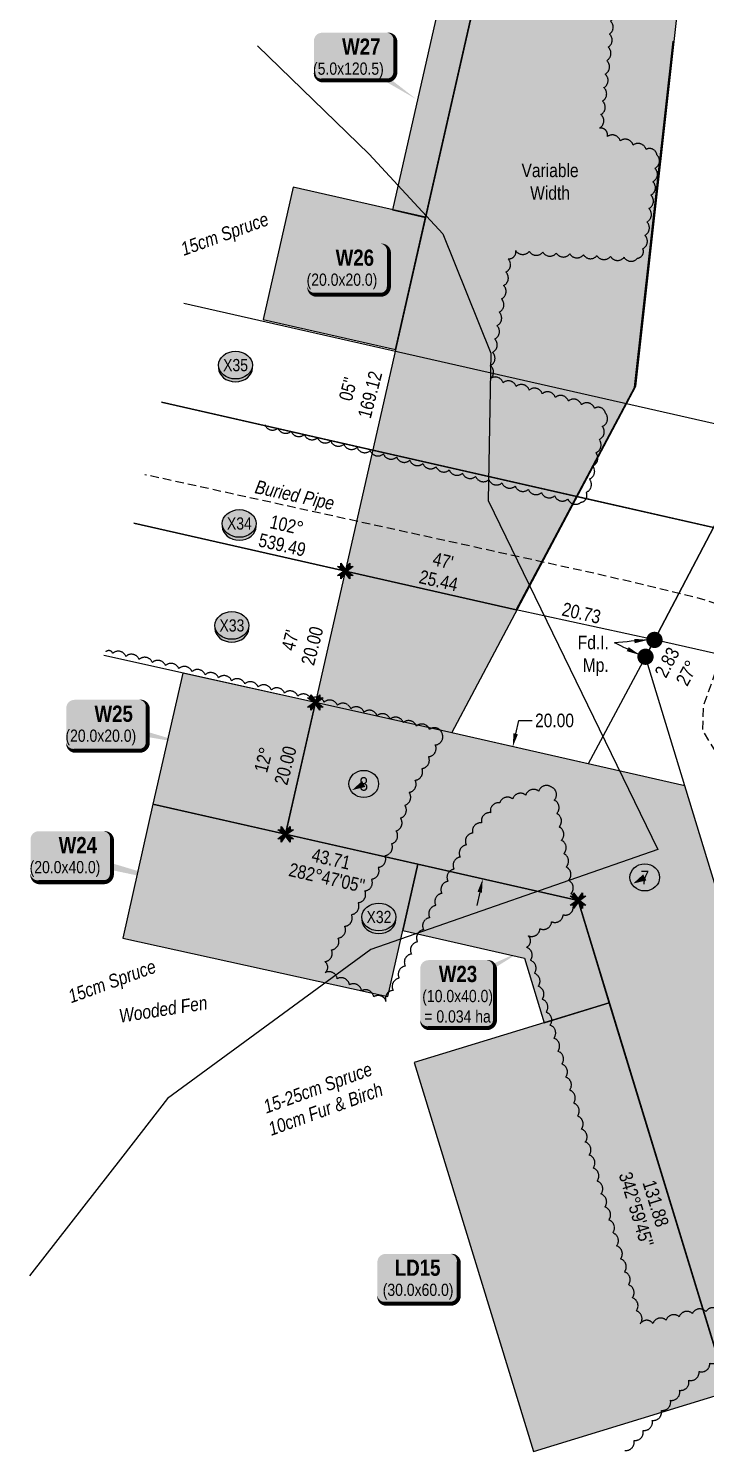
# Model space of a CAD drawing. Extents: x 481557 to 490744, y 6043801 to 6052728.
# Drawn here: x 481557 to 482056, y 6049513 to 6050562 of the extents above; entities that cross this region are included whole.
import ezdxf
from ezdxf.enums import TextEntityAlignment as Align

# ---------------------------------------------------------------- set-up
doc = ezdxf.new("R2010")
doc.units = 0
doc.header["$LTSCALE"] = 5
doc.header["$PDSIZE"] = 5
doc.linetypes.add('0', pattern=[1, 1, 0])
doc.linetypes.add('UG_PIPE', pattern=[1.875, 1.25, -0.625])
doc.layers.get('Defpoints').update_dxf_attribs({"color": 9})
for name, color, linetype in [('AS-PIPE-UG', 44, 'UG_PIPE'), ('AS-PIPE-UG-T', 44, 'Continuous'), ('C-RW', 13, 'Continuous'), ('CG-NOTES', 7, 'Continuous'), ('F-RW', 190, 'Continuous'), ('L-BD', 7, 'Continuous'), ('L-MON', 1, 'Continuous'), ('P-CROSSINGS', 250, 'Continuous'), ('P-ELEVATION', 7, 'Continuous'), ('P-PROPOSED', 10, 'Continuous'), ('P-PROPOSED-H', 21, 'Continuous'), ('P-TEMP-BLOCKS', 250, 'Continuous'), ('P-TEMP-H', 41, 'Continuous'), ('P-TEMP_LOG DECK', 46, 'Continuous'), ('P-TEMP_WORKSPACE', 46, 'Continuous'), ('P-TXT', 4, 'Continuous'), ('T-BUSH', 110, '0'), ('T-BUSH-T', 110, 'Continuous'), ('WETLAND', 143, 'Continuous'), ('WETLAND-T', 146, 'Continuous')]:
    doc.layers.add(name, color=color, linetype=linetype)
doc.styles.add('80', font='ARIALN.TTF', dxfattribs={"height": 10})
doc.styles.add('80CG', font='ARIALN.TTF', dxfattribs={"height": 10})
doc.styles.add('80L', font='ARIALN.TTF', dxfattribs={"height": 10})
doc.styles.add('80LS', font='ARIALNI.TTF', dxfattribs={"height": 10})
doc.styles.add('BOLD', font='ARIALNB.TTF')
doc.styles.add('Crossing', font='ARIALN.TTF', dxfattribs={"height": 10})
doc.dimstyles.new('Compass 5 000', dxfattribs={"dimscale": 5, "dimtxt": 9, "dimasz": 2, "dimexe": 0.2, "dimexo": 0.0625, "dimgap": 0.5, "dimtad": 0, "dimtih": 1, "dimtoh": 1, "dimzin": 0, "dimdsep": 46, "dimtxsty": '80CG', "dimcen": 0.1, "dimse1": 1, "dimse2": 1, "dimclrd": 256, "dimclrt": 256, "dimaunit": 1, "dimadec": 4, "dimazin": 0, "dimtfac": 0.06, "dimtofl": 0, "dimtmove": 0, "dimatfit": 1, "dimfxl": 0.2, "dimtolj": 1, "dimtzin": 0, "dimlwd": -1, "dimarcsym": 0})

# ---------------------------------------------------------------- blocks, each defined once
blk = doc.blocks.new('TEMP')
h = blk.add_hatch(color=255)
h.dxf.hatch_style = 1
h.paths.add_polyline_path([(-5.274161e-10, 0.2514284397220763), (-0.6656854269836912, 1.152061669657268), (-0.6656854269836914, 0.6656854303339061), (-1.152061663105632, 0.6656854303339061), (-0.2514284404497629, 5.273253e-10), (-1.152061661774314, -0.665685419564579), (-0.6656854224511335, -0.6656854195645793), (-0.6656854224511335, -1.152061655686338), (-5.273251e-10, -0.2514284436956587), (0.6656854183820542, -1.152061663420681), (0.6656854183820542, -0.6656854208922597), (1.152061656810019, -0.6656854053035205), (0.2514284429676993, 5.273253e-10), (1.152061671303363, 0.6656854258011663), (0.6656854287749412, 0.6656854258011663), (0.6656854131859291, 1.15206166422904)])
h.paths.add_polyline_path([(0.5656854229146121, 0.8485281473411305), (0.5656854319800914, 0.5656854258011663), (0.8485281444547581, 0.5656854258011663), (0.0831890339399251, 0), (0.8485281399220186, -0.5656854150320215), (0.5656854183820542, -0.5656854240973189), (0.5656854183820542, -0.8485281365719859), (0, -0.08318903609469999), (-0.5656854224511337, -0.8485281320390644), (-0.5656854224511337, -0.5656854195645792), (-0.8485281349258001, -0.5656854195645794), (-0.0831890328488955, 0), (-0.8485281394583584, 0.5656854303339058), (-0.5656854269836913, 0.5656854303339061), (-0.5656854269836913, 0.8485281428085727), (0, 0.0831890306941206)], flags=16)
h = blk.add_hatch(color=1)
h.dxf.hatch_style = 1
h.paths.add_polyline_path([(0, 0.0831890306941205), (-0.5656854269836911, 0.8485281428085727), (-0.5656854269836912, 0.5656854303339061), (-0.8485281394583578, 0.5656854303339061), (-0.0831890328488953, -1e-16), (-0.8485281349258001, -0.5656854195645793), (-0.5656854224511337, -0.5656854195645793), (-0.5656854224511337, -0.848528132039064), (0, -0.08318903609469999), (0.5656854183820542, -0.8485281365719856), (0.5656854183820542, -0.5656854240973191), (0.8485281399220184, -0.5656854150320213), (0.0831890339399251, -1e-16), (0.8485281444547581, 0.5656854258011663), (0.5656854319800914, 0.5656854258011663), (0.5656854229146121, 0.8485281473411308)])
at = {"color": 1}
for p, q in [((-0.0831890328488953, 0), (0.0831890339399252, 0)), ((0, 0.0831890306941205), (0, -0.08318903609469999))]:
    blk.add_line(p, q, dxfattribs=at)
at = {"color": 255, "flags": 128}
blk.add_lwpolyline([(-0.251428440449763, 5.27325e-10), (-1.152061663105632, 0.6656854303339061), (-0.6656854269836914, 0.6656854303339061), (-0.6656854269836914, 1.152061669657268), (-5.274159999999999e-10, 0.2514284397220763), (0.6656854131859291, 1.15206166422904), (0.6656854287749412, 0.6656854258011663), (1.152061671303363, 0.6656854258011663), (0.2514284429676991, 5.27325e-10), (1.152061656810019, -0.6656854053035204), (0.6656854183820542, -0.6656854208922596), (0.6656854183820542, -1.152061663420681), (-5.27325e-10, -0.2514284436956586), (-0.6656854224511335, -1.152061655686338), (-0.6656854224511335, -0.6656854195645793), (-1.152061661774314, -0.6656854195645793)], close=True, dxfattribs=at)
at = {"color": 1, "flags": 128}
blk.add_lwpolyline([(-0.0831890328488953, 0), (-0.8485281394583578, 0.5656854303339061), (-0.5656854269836913, 0.5656854303339061), (-0.5656854269836913, 0.8485281428085727), (0, 0.0831890306941205), (0.5656854229146121, 0.8485281473411305), (0.5656854319800914, 0.5656854258011663), (0.8485281444547581, 0.5656854258011663), (0.0831890339399252, 0), (0.8485281399220184, -0.5656854150320214), (0.5656854183820542, -0.5656854240973189), (0.5656854183820542, -0.8485281365719856), (0, -0.08318903609469999), (-0.5656854224511335, -0.848528132039064), (-0.5656854224511335, -0.5656854195645792), (-0.8485281349258001, -0.5656854195645792)], close=True, dxfattribs=at)
blk = doc.blocks.new('xing2')
h = blk.add_hatch(color=50)
h.dxf.hatch_style = 1
edge = h.paths.add_edge_path()
edge.add_ellipse((0, 0), major_axis=(-12.5, 0), ratio=0.8162973455633619, start_angle=0, end_angle=360)
h = blk.add_hatch(color=250)
h.dxf.hatch_style = 1
edge = h.paths.add_edge_path()
edge.add_ellipse((0, -2.047489049626165), major_axis=(-12.5, 0), ratio=0.8162973455633619, start_angle=0, end_angle=180)
edge.add_line((12.5, -2.047489049626165), (12.5, 0))
edge.add_ellipse((0, 0), major_axis=(-12.5, 0), ratio=0.8162973455633619, start_angle=0, end_angle=180, ccw=False)
edge.add_line((-12.5, 0), (-12.5, -2.047489049626165))
at = {"color": 250}
blk.add_ellipse((0, 0), major_axis=(-12.5, 0), ratio=0.8162973455633619, dxfattribs=at)
blk.add_ellipse((0, -2.047489049626165), major_axis=(-12.5, 0), ratio=0.8162973455633619, start_param=0, end_param=3.141592653589793, dxfattribs=at)
at = {"color": 250, "style": 'Crossing'}
blk.add_attdef('CROSSING', text='', height=9, dxfattribs=at).set_placement((0.08916442567715421, 0.0199513138486509), align=Align.MIDDLE_CENTER)
at = {"color": 250, "style": 'Crossing', "flags": 1}
for tag, p in [('OWNER', (0.08916442567715421, -12.49201765665748)), ('DESCRIPTION', (0.08916442567715421, -25.770021277247)), ('LOCATION', (0.08916442567715421, -39.30337514164421)), ('DWG_REF', (0.08916442567715421, -52.83672900604233))]:
    blk.add_attdef(tag, text='', height=9, dxfattribs=at).set_placement(p, align=Align.MIDDLE_CENTER)
blk = doc.blocks.new('*U87')
h = blk.add_hatch(color=191)
edge = h.paths.add_edge_path()
edge.add_line((-23.99999999999998, -18.23300654068589), (23.99999999999998, -18.23300654068589))
edge.add_arc((23.99999999999998, -12.23300654068589), 6, 270, 360)
edge.add_line((29.99999999999998, -12.23300654068589), (29.99999999999998, 12.5))
edge.add_arc((23.99999999999998, 12.5), 6, 0, 90)
edge.add_line((23.99999999999998, 18.5), (-23.99999999999998, 18.5))
edge.add_arc((-23.99999999999998, 12.5), 6, 90, 180)
edge.add_line((-29.99999999999998, 12.5), (-29.99999999999998, -12.23300654068589))
edge.add_arc((-23.99999999999998, -12.23300654068589), 6, 180, 270)
at = {"color": 250, "flags": 128}
blk.add_lwpolyline([(-23.99999999999998, -18.23300654068589, 3, 3, 0), (23.99999999999998, -18.23300654068589, 3, 3, 0.414213562373095), (29.99999999999998, -12.23300654068589, 3, 3, 0), (29.99999999999998, 12.5, 3, 0, 0.414213562373095), (23.99999999999998, 18.5, 0, 0, 0), (-23.99999999999998, 18.5, 0, 0, 0.414213562373095), (-29.99999999999998, 12.5, 0, 0, 0), (-29.99999999999998, -12.23300654068589, 0, 3, 0.414213562373095)], format="xyseb", close=True, dxfattribs=at)
at = {"flags": 128}
blk.add_lwpolyline([(-19.7311908250491, 12.36802861478712, 0, 7.499999999999999, 0), (-3.398394867633905e-15, 0, 0, 0, 0)], format="xyseb", dxfattribs=at)
at = {"color": 250}
for tag, p, height, style in [('TEMP_AREA_W1_001', (-9.212824010914055, 2.244292974654144), 12, 'BOLD'), ('ENTER_TEXT_001', (-30.65893587994544, -12.47010782646594), 9, '80')]:
    blk.add_attdef(tag, p, '', height=height, dxfattribs=dict(at, style=style))
blk = doc.blocks.new('*U118')
h = blk.add_hatch(color=191)
edge = h.paths.add_edge_path()
edge.add_line((-21.49999999999999, -31.62441992666572), (21.49999999999998, -31.62441992666572))
edge.add_arc((21.49999999999998, -25.62441992666572), 6, 270, 360)
edge.add_line((27.49999999999998, -25.62441992666572), (27.49999999999998, 12.5))
edge.add_arc((21.49999999999998, 12.5), 6, 0, 90)
edge.add_line((21.49999999999998, 18.5), (-21.49999999999998, 18.5))
edge.add_arc((-21.49999999999998, 12.5), 6, 90, 180)
edge.add_line((-27.49999999999998, 12.5), (-27.49999999999999, -25.62441992666572))
edge.add_arc((-21.49999999999999, -25.62441992666572), 6, 180, 270)
at = {"flags": 128}
blk.add_lwpolyline([(47.01812638106595, 25.19459598084045, 0, 7.5, 0), (-3.398394867633905e-15, -3.944304526105059e-31, 0, 0, 0)], format="xyseb", dxfattribs=at)
at = {"color": 250, "flags": 128}
blk.add_lwpolyline([(-21.49999999999999, -31.62441992666572, 3, 3, 0), (21.49999999999998, -31.62441992666572, 3, 3, 0.414213562373095), (27.49999999999998, -25.62441992666572, 3, 3, 0), (27.49999999999998, 12.5, 3, 0, 0.414213562373095), (21.49999999999998, 18.5, 0, 0, 0), (-21.49999999999998, 18.5, 0, 0, 0.414213562373095), (-27.49999999999998, 12.5, 0, 0, 0), (-27.49999999999999, -25.62441992666572, 0, 3, 0.414213562373095)], format="xyseb", close=True, dxfattribs=at)
at = {"color": 250}
for tag, p, height, style in [('TEMP_AREA_W1_001', (-9.212824010914055, 2.244292974654144), 12, 'BOLD'), ('ENTER_TEXT_001', (-30.65893587994544, -12.47010782646594), 9, '80')]:
    blk.add_attdef(tag, p, '', height=height, dxfattribs=dict(at, style=style))
blk = doc.blocks.new('*U88')
h = blk.add_hatch(color=191)
edge = h.paths.add_edge_path()
edge.add_line((-23.99999999999998, -19.07156685367227), (23.99999999999998, -19.07156685367227))
edge.add_arc((23.99999999999998, -13.07156685367227), 6, 270, 360)
edge.add_line((29.99999999999998, -13.07156685367227), (29.99999999999998, 12.5))
edge.add_arc((23.99999999999998, 12.5), 6, 0, 90)
edge.add_line((23.99999999999998, 18.5), (-23.99999999999998, 18.5))
edge.add_arc((-23.99999999999998, 12.5), 6, 90, 180)
edge.add_line((-29.99999999999998, 12.5), (-29.99999999999998, -13.07156685367227))
edge.add_arc((-23.99999999999998, -13.07156685367227), 6, 180, 270)
at = {"color": 250, "flags": 128}
blk.add_lwpolyline([(-23.99999999999998, -19.07156685367227, 3, 3, 0), (23.99999999999998, -19.07156685367227, 3, 3, 0.414213562373095), (29.99999999999998, -13.07156685367227, 3, 3, 0), (29.99999999999998, 12.5, 3, 0, 0.414213562373095), (23.99999999999998, 18.5, 0, 0, 0), (-23.99999999999998, 18.5, 0, 0, 0.414213562373095), (-29.99999999999998, 12.5, 0, 0, 0), (-29.99999999999998, -13.07156685367227, 0, 3, 0.414213562373095)], format="xyseb", close=True, dxfattribs=at)
at = {"flags": 128}
blk.add_lwpolyline([(20.73227087624345, 3.999522801605718, 0, 7.5, 0), (-3.398394867633905e-15, 3.944304526105059e-31, 0, 0, 0)], format="xyseb", dxfattribs=at)
at = {"color": 250}
for tag, p, height, style in [('TEMP_AREA_W1_001', (-9.212824010914055, 2.244292974654144), 12, 'BOLD'), ('ENTER_TEXT_001', (-30.65893587994544, -12.47010782646594), 9, '80')]:
    blk.add_attdef(tag, p, '', height=height, dxfattribs=dict(at, style=style))
blk = doc.blocks.new('*U161')
h = blk.add_hatch(color=191)
edge = h.paths.add_edge_path()
edge.add_line((-23.99999999999998, -19.07156685367227), (23.99999999999998, -19.07156685367227))
edge.add_arc((23.99999999999998, -13.07156685367227), 6, 270, 360)
edge.add_line((29.99999999999998, -13.07156685367227), (29.99999999999998, 12.5))
edge.add_arc((23.99999999999998, 12.5), 6, 0, 90)
edge.add_line((23.99999999999998, 18.5), (-23.99999999999998, 18.5))
edge.add_arc((-23.99999999999998, 12.5), 6, 90, 180)
edge.add_line((-29.99999999999998, 12.5), (-29.99999999999998, -13.07156685367227))
edge.add_arc((-23.99999999999998, -13.07156685367227), 6, 180, 270)
at = {"color": 250, "flags": 128}
blk.add_lwpolyline([(-23.99999999999998, -19.07156685367227, 3, 3, 0), (23.99999999999998, -19.07156685367227, 3, 3, 0.414213562373095), (29.99999999999998, -13.07156685367227, 3, 3, 0), (29.99999999999998, 12.5, 3, 0, 0.414213562373095), (23.99999999999998, 18.5, 0, 0, 0), (-23.99999999999998, 18.5, 0, 0, 0.414213562373095), (-29.99999999999998, 12.5, 0, 0, 0), (-29.99999999999998, -13.07156685367227, 0, 3, 0.414213562373095)], format="xyseb", close=True, dxfattribs=at)
at = {"flags": 128}
blk.add_lwpolyline([(59.02898664901428, -13.92827626904825, 0, 7.5, 0), (-3.398394867633905e-15, 3.944304526105059e-31, 0, 0, 0)], format="xyseb", dxfattribs=at)
at = {"color": 250}
for tag, p, height, style in [('TEMP_AREA_W1_001', (-9.212824010914055, 2.244292974654144), 12, 'BOLD'), ('ENTER_TEXT_001', (-30.65893587994544, -12.47010782646594), 9, '80')]:
    blk.add_attdef(tag, p, '', height=height, dxfattribs=dict(at, style=style))
blk = doc.blocks.new('*U162')
h = blk.add_hatch(color=191)
edge = h.paths.add_edge_path()
edge.add_line((-23.99999999999998, -19.07156685367227), (23.99999999999998, -19.07156685367227))
edge.add_arc((23.99999999999998, -13.07156685367227), 6, 270, 360)
edge.add_line((29.99999999999998, -13.07156685367227), (29.99999999999998, 12.5))
edge.add_arc((23.99999999999998, 12.5), 6, 0, 90)
edge.add_line((23.99999999999998, 18.5), (-23.99999999999998, 18.5))
edge.add_arc((-23.99999999999998, 12.5), 6, 90, 180)
edge.add_line((-29.99999999999998, 12.5), (-29.99999999999998, -13.07156685367227))
edge.add_arc((-23.99999999999998, -13.07156685367227), 6, 180, 270)
at = {"color": 250, "flags": 128}
blk.add_lwpolyline([(-23.99999999999998, -19.07156685367227, 3, 3, 0), (23.99999999999998, -19.07156685367227, 3, 3, 0.414213562373095), (29.99999999999998, -13.07156685367227, 3, 3, 0), (29.99999999999998, 12.5, 3, 0, 0.414213562373095), (23.99999999999998, 18.5, 0, 0, 0), (-23.99999999999998, 18.5, 0, 0, 0.414213562373095), (-29.99999999999998, 12.5, 0, 0, 0), (-29.99999999999998, -13.07156685367227, 0, 3, 0.414213562373095)], format="xyseb", close=True, dxfattribs=at)
at = {"flags": 128}
blk.add_lwpolyline([(87.2375057459763, -22.28977894051318, 0, 7.5, 0), (-3.398394867633905e-15, 3.944304526105059e-31, 0, 0, 0)], format="xyseb", dxfattribs=at)
at = {"color": 250}
for tag, p, height, style in [('TEMP_AREA_W1_001', (-9.212824010914055, 2.244292974654144), 12, 'BOLD'), ('ENTER_TEXT_001', (-30.65893587994544, -12.47010782646594), 9, '80')]:
    blk.add_attdef(tag, p, '', height=height, dxfattribs=dict(at, style=style))
blk = doc.blocks.new('*D131')
at = {"layer": 'Defpoints', "color": 0, "transparency": 16777216}
for p in [(481874.7143031384, 6050040.965421502), (481913.8389960026, 6050032.08704048), (481852.6359486702, 6049943.671913229)]:
    blk.add_point(p, dxfattribs=at)
at = {"layer": 'P-TXT', "transparency": 16777216}
for p, q in [((481916.0519848074, 6050041.839100804), (481918.2649736126, 6050051.591161128)), ((481918.2649736126, 6050051.591161128), (481928.2649736125, 6050051.591161128)), ((481889.5476527294, 6049925.041471883), (481887.3346639246, 6049915.28941156))]:
    blk.add_line(p, q, dxfattribs=at)
for points in [[(481914.4266414201, 6050042.207932271), (481917.6773281945, 6050041.470269336), (481913.8389960026, 6050032.08704048)], [(481887.9223093422, 6049925.41030335), (481891.1729961166, 6049924.672640415), (481891.7606415345, 6049934.793532207)]]:
    blk.add_solid(points, dxfattribs=at)
at = {"layer": 'P-TXT', "transparency": 16777216, "insert": (481944.6565152222, 6050051.591161127), "char_height": 10, "attachment_point": 5, "style": '80CG'}
blk.add_mtext('\\A1;20.00', dxfattribs=at)
blk = doc.blocks.new('*U156')
h = blk.add_hatch(color=191)
edge = h.paths.add_edge_path()
edge.add_line((-23.99999999999998, -16.69611355890778), (23.99999999999998, -16.69611355890778))
edge.add_arc((23.99999999999998, -10.69611355890778), 6, 270, 360)
edge.add_line((29.99999999999998, -10.69611355890778), (29.99999999999998, 12.5))
edge.add_arc((23.99999999999998, 12.5), 6, 0, 90)
edge.add_line((23.99999999999998, 18.5), (-23.99999999999998, 18.5))
edge.add_arc((-23.99999999999998, 12.5), 6, 90, 180)
edge.add_line((-29.99999999999998, 12.5), (-29.99999999999998, -10.69611355890778))
edge.add_arc((-23.99999999999998, -10.69611355890778), 6, 180, 270)
at = {"color": 250, "flags": 128}
blk.add_lwpolyline([(-23.99999999999998, -16.69611355890778, 3, 3, 0), (23.99999999999998, -16.69611355890778, 3, 3, 0.414213562373095), (29.99999999999998, -10.69611355890778, 3, 3, 0), (29.99999999999998, 12.5, 3, 0, 0.414213562373095), (23.99999999999998, 18.5, 0, 0, 0), (-23.99999999999998, 18.5, 0, 0, 0.414213562373095), (-29.99999999999998, 12.5, 0, 0, 0), (-29.99999999999998, -10.69611355890778, 0, 3, 0.414213562373095)], format="xyseb", close=True, dxfattribs=at)
at = {"flags": 128}
blk.add_lwpolyline([(45.44141666729595, -30.48642044197062, 0, 7.499999999999998, 0), (-3.398394867633905e-15, -9.860761315262648e-32, 0, 0, 0)], format="xyseb", dxfattribs=at)
at = {"color": 250}
for tag, p, height, style in [('TEMP_AREA_W1_001', (-9.212824010914055, 2.244292974654144), 12, 'BOLD'), ('ENTER_TEXT_001', (-30.65893587994544, -12.47010782646594), 9, '80')]:
    blk.add_attdef(tag, p, '', height=height, dxfattribs=dict(at, style=style))
blk = doc.blocks.new('Induction_Bend_No')
at = {"layer": 'P-ELEVATION'}
h = blk.add_hatch(color=111, dxfattribs=at)
h.dxf.hatch_style = 1
edge = h.paths.add_edge_path()
edge.add_ellipse((0, 0), major_axis=(-10.94338366431845, 0), ratio=0.9137941524069553, start_angle=0, end_angle=360)
at = {"layer": 'P-ELEVATION', "color": 7, "flags": 128}
blk.add_lwpolyline([(0, 0, 5, 0, 0), (-8.542808240715885, -4.542353181251372, 0, 0, 0)], format="xyseb", dxfattribs=at)
at = {"layer": 'P-ELEVATION', "color": 7}
blk.add_ellipse((0, 0), major_axis=(-10.94338366431845, 0), ratio=0.9137941524069553, dxfattribs=at)
at = {"layer": 'P-ELEVATION', "style": '80'}
blk.add_attdef('BEND', text='', height=10, dxfattribs=at).set_placement((0, 0), align=Align.MIDDLE_CENTER)
blk = doc.blocks.new('fdia')
at = {"color": 255, "const_width": 1}
blk.add_lwpolyline([(-0.5, 0, 1), (0.5, 0, 1)], format="xyb", close=True, dxfattribs=at)
blk = doc.blocks.new('Fdiaa')
blk.add_blockref('fdia', (0, 0))
blk = doc.blocks.new('fdib')
at = {"color": 1, "const_width": 1.6}
blk.add_lwpolyline([(-0.3999999999996362, 0, 0.9999999999999998), (0.3999999999996362, 0, 1)], format="xyb", close=True, dxfattribs=at)
at = {"color": 1}
blk.add_circle((0, 0), 0.8, dxfattribs=at)
blk = doc.blocks.new('Fdibb')
blk.add_blockref('fdib', (0, 0))
blk = doc.blocks.new('fdicc')
for name in ['Fdibb', 'Fdiaa']:
    blk.add_blockref(name, (0, 0))
blk = doc.blocks.new('FDI')
blk.add_blockref('fdicc', (0, 0))

msp = doc.modelspace()

# ---------------------------------------------------------------- hatches: boundary and pattern name
at = {"layer": 'P-PROPOSED-H'}
h = msp.add_hatch(color=256, dxfattribs=at)
h.dxf.hatch_style = 1
h.paths.add_polyline_path([(482078.9310608131, 6049536.175589258), (482174.5667423205, 6049565.395726534), (482040.6983908971, 6050003.538466922), (481869.0135441327, 6050042.49780845), (482004.4786417305, 6050298.018299996), (482115.4451029458, 6051296.954245913), (482707.7281856866, 6051230.819155718), (482718.8253474559, 6051330.201513312), (482027.1032868758, 6051407.440087563), (481982.9203669464, 6051009.699126652), (481746.4900178419, 6049967.759268048), (481962.0095356078, 6049918.8524275)])
at = {"layer": 'P-TEMP-H'}
h = msp.add_hatch(color=256, dxfattribs=at)
h.dxf.hatch_style = 1
h.paths.add_polyline_path([(481849.676495082, 6050422.498237823), (481982.9203669457, 6051009.699126649), (481957.894216356, 6051012.324981501), (481825.3117802728, 6050428.039016068)])
h = msp.add_hatch(color=256, dxfattribs=at)
h.dxf.hatch_style = 1
h.paths.add_polyline_path([(481827.5502340075, 6050324.988661359), (481849.6799668948, 6050422.509299793), (481752.1593284522, 6050444.639032681), (481730.0295955649, 6050347.118394247)])
h = msp.add_hatch(color=256, dxfattribs=at)
h.dxf.hatch_style = 1
h.paths.add_polyline_path([(481746.4900178419, 6049967.759268048), (481768.5265078433, 6050064.873269543), (481670.8463046395, 6050086.623732745), (481648.8198026494, 6049989.835912137)])
h = msp.add_hatch(color=256, dxfattribs=at)
h.dxf.hatch_style = 1
h.paths.add_polyline_path([(481626.5437822925, 6049891.284165553), (481821.7276443639, 6049848.077114648), (481843.8877144975, 6049945.657054685), (481648.8198026494, 6049989.835912137)])
h = msp.add_hatch(color=256, dxfattribs=at)
h.dxf.hatch_style = 1
h.paths.add_polyline_path([(481984.9136551393, 6049843.486469602), (481962.0095356078, 6049918.8524275), (481843.8877144975, 6049945.657054674), (481832.8076794308, 6049896.867084652), (481922.5630544312, 6049876.489978044), (481937.1246656372, 6049828.87243078)])
h = msp.add_hatch(color=256, dxfattribs=at)
h.dxf.hatch_style = 1
h.paths.add_polyline_path([(481984.9136551393, 6049843.486469613), (481841.2096963616, 6049799.430786145), (481929.0959167724, 6049512.759759118), (482072.5975428904, 6049556.753661593)])

# ---------------------------------------------------------------- linework, layer by layer
at = {"layer": 'AS-PIPE-UG', "flags": 128}
for points in [[(482185.8406808812, 6050574.204692378), (482177.5025249314, 6050528.937783794), (482175.8125249358, 6050496.707783942), (482171.6475249347, 6050451.592783869), (482164.2525249331, 6050385.227783823), (482154.2025249334, 6050331.197783825), (482135.1025249351, 6050259.472783839), (482114.2575249316, 6050209.937783802), (482087.767524932, 6050150.462783876), (482069.9925249355, 6050106.49278383), (482054.3475249328, 6050062.827783825), (482053.6125249354, 6050044.382783794), (482068.9025249316, 6050018.922783811), (482089.547524935, 6049974.172783798), (482114.3675249348, 6049916.837783826), (482138.6675249343, 6049847.582783865), (482165.1275249322, 6049767.972783887)], [(482176.9275249356, 6050014.447783804), (482156.582524935, 6050062.622783799), (482145.6825249345, 6050088.647783853), (482136.7825249351, 6050100.767783801), (482125.1225249317, 6050113.792783868), (482090.4175249369, 6050128.847783856), (482049.7825249363, 6050142.102783821), (481981.5775249358, 6050158.362783817), (481642.9111247768, 6050232.800757736)]]:
    msp.add_lwpolyline(points, dxfattribs=at)
at = {"layer": 'C-RW', "flags": 128}
for points in [[(482137.104964763, 6050586.700654689), (482101.7041828985, 6050267.984290703), (482061.860480336, 6050193.912877783), (482018.2941828984, 6050111.004290766), (482011.6741828982, 6050098.604290701), (481969.384130525, 6050019.721354803), (481969.384130525, 6050019.721354803), (481869.0135441327, 6050042.49780845), (481768.5265078433, 6050064.873269543), (481612.6952088663, 6050099.572244605)], [(482174.5667423203, 6049565.395726534), (482040.6983908971, 6050003.538466922), (482011.6741828982, 6050098.604290701), (482018.2941828984, 6050111.004290766), (482061.8352756705, 6050193.931485076), (482101.7041828985, 6050267.984290703), (482137.1218403214, 6050586.696327753)], [(481634.8049945385, 6050197.059075036), (481916.4724573666, 6050133.175689204), (481960.9478140401, 6050216.811625263), (481997.4323132904, 6050285.452064165), (482003.6345028754, 6050297.119514288), (482031.990277612, 6050552.287153015)]]:
    msp.add_lwpolyline(points, dxfattribs=at)
at = {"layer": 'F-RW', "flags": 128}
for points in [[(481671.6121622605, 6050359.349844008), (482098.4385183249, 6050262.546622384), (482195.2215970967, 6050240.598073326), (482198.5764025021, 6050240.911763215), (482249.3846301618, 6050245.653881771), (482351.0684431085, 6050255.14521328), (482379.790134594, 6050513.643536046)], [(482454.3426726949, 6050505.360094655), (482418.8792670073, 6050186.182740314), (482342.617230873, 6050179.06596854), (482240.9330887438, 6050169.578677224), (482190.1284638542, 6050164.836062872), (482162.6796941171, 6050171.062963151), (482061.8352756705, 6050193.931485076), (481655.0213299062, 6050286.197273262)], [(481655.0212065944, 6050286.196729557), (481960.9478140401, 6050216.811625263), (482061.860480336, 6050193.912877783), (482190.1284638542, 6050164.836062872), (482356.4405654561, 6049620.92983483)], [(482269.0366173262, 6049594.203532792), (482119.4391828984, 6050088.1592907), (482018.2941828984, 6050111.004290766), (481916.4724573666, 6050133.175689204), (481634.8049945385, 6050197.059075036)]]:
    msp.add_lwpolyline(points, dxfattribs=at)
at = {"layer": 'P-PROPOSED'}
msp.add_lwpolyline([(482174.5667423203, 6049565.395726534), (482040.6983908971, 6050003.538466922), (481869.0135441327, 6050042.49780845), (482004.4786417305, 6050298.018299996), (482115.4451029458, 6051296.954245913), (482707.7281856866, 6051230.819155718), (482718.8253474559, 6051330.201513312), (482027.1032868758, 6051407.440087563), (481982.9203669464, 6051009.699126652), (481746.4900178419, 6049967.759268048), (481962.0095356078, 6049918.8524275), (482078.9310608134, 6049536.175589257)], dxfattribs=at)
at = {"layer": 'P-TEMP_LOG DECK', "flags": 128}
msp.add_lwpolyline([(481984.9136551393, 6049843.486469613), (481841.2096963616, 6049799.430786145), (481929.0959167724, 6049512.759759118), (482072.5975428904, 6049556.753661593)], close=True, dxfattribs=at)
at = {"layer": 'P-TEMP_WORKSPACE', "flags": 128}
for points in [[(481849.676495082, 6050422.498237823), (481982.976598568, 6051009.946937311), (481957.894216356, 6051012.324981501), (481825.3117802728, 6050428.039016068)], [(481827.5502340075, 6050324.988661359), (481849.6799668948, 6050422.509299793), (481752.1593284522, 6050444.639032681), (481730.0295955649, 6050347.118394247)], [(481746.4900178419, 6049967.759268048), (481768.5265078433, 6050064.873269543), (481670.8463046395, 6050086.623732745), (481648.8198026494, 6049989.835912137)], [(481626.5437822925, 6049891.284165553), (481821.7276443639, 6049848.077114648), (481843.8877144975, 6049945.657054685), (481648.8198026494, 6049989.835912137)], [(481984.9136551393, 6049843.486469613), (481962.0095356078, 6049918.8524275), (481843.8877144975, 6049945.657054685), (481832.8076794308, 6049896.867084667), (481922.5630544312, 6049876.489978059), (481937.1246656372, 6049828.872430784)]]:
    msp.add_lwpolyline(points, close=True, dxfattribs=at)
at = {"layer": 'T-BUSH', "flags": 128}
for points in [[(481985.1302355472, 6050557.47689867, 0.4973950570212757), (481985.7940402127, 6050567.184635241, 0.52056705), (481986.8423607796, 6050577.124219233, 0.52056705), (481987.8906813463, 6050587.063803217, 0.52056705), (481988.9390019144, 6050597.003387216, 0.52056705), (481989.9873224812, 6050606.942971203, 0.52056705), (481991.0356430479, 6050616.882555201, 0.3954489125231913), (481993.4939157994, 6050624.508002993, 0.3954489125231913)], [(481731.2159343079, 6050269.555091255, 0.52056705), (481740.923625761, 6050267.177059999, 0.52056705), (481750.631317215, 6050264.799028769, 0.52056705), (481760.3390086681, 6050262.420997526, 0.52056705), (481770.0467001204, 6050260.042966283, 0.52056705), (481779.7543915744, 6050257.664935039, 0.52056705), (481789.4620830275, 6050255.286903783, 0.52056705), (481799.1697744798, 6050252.908872553, 0.52056705), (481808.8774659329, 6050250.53084131, 0.52056705), (481818.5851573868, 6050248.152810066, 0.52056705), (481828.2928488399, 6050245.774778823, 0.52056705), (481838.0005402922, 6050243.396747567, 0.52056705), (481847.7082317462, 6050241.018716337, 0.52056705), (481857.4159231993, 6050238.640685094, 0.52056705), (481867.1236146516, 6050236.26265385, 0.52056705), (481876.8313061047, 6050233.884622606, 0.52056705), (481886.5389975587, 6050231.506591364, 0.52056705), (481896.2466890118, 6050229.128560121, 0.52056705), (481905.9543804641, 6050226.750528878, 0.52056705), (481915.6620719181, 6050224.372497634, 0.52056705), (481925.3697633712, 6050221.99446639, 0.52056705), (481935.0774548235, 6050219.616435148, 0.52056705), (481944.7851462766, 6050217.238403904, 0.52056705), (481954.4928377306, 6050214.860372662, 0.52056705), (481964.2005291837, 6050212.482341418, 0.52056705), (481967.9838249054, 6050219.863060638, 0.52056705), (481970.3531586346, 6050229.572878537, 0.52056705), (481972.7224923621, 6050239.282696436, 0.52056705), (481975.0918260913, 6050248.992514335, 0.52056705), (481977.4611598189, 6050258.702332233, 0.52056705), (481979.8304935481, 6050268.412150132, 0.52056705), (481982.1998272765, 6050278.12196803, 0.52056705), (481974.1323518189, 6050281.728151194, 0.52056705), (481964.5080376868, 6050284.423866934, 0.52056705), (481954.8837235546, 6050287.119582702, 0.52056705), (481945.2594094216, 6050289.815298457, 0.52056705), (481935.6350952894, 6050292.511014198, 0.52056705), (481926.0107811582, 6050295.206729965, 0.52056705), (481916.386467026, 6050297.902445721, 0.52056705), (481906.7621528939, 6050300.598161461, 0.52056705), (481897.2461610856, 6050303.540043649, 0.52056705), (481897.3421751917, 6050313.119405737, 0.52056705), (481898.9793899013, 6050322.979113323, 0.52056705), (481900.6166046126, 6050332.838820935, 0.52056705), (481902.2538193231, 6050342.698528534, 0.52056705), (481903.8910340336, 6050352.558236132, 0.52056705), (481905.5282487432, 6050362.417943731, 0.52056705), (481907.1654634544, 6050372.27765133, 0.52056705), (481908.8026781649, 6050382.13735893, 0.52056705), (481910.4398928745, 6050391.997066529, 0.52056705), (481916.0597649537, 6050398.053094043, 0.52056705), (481926.0347846152, 6050397.425966707, 0.52056705), (481936.0098042759, 6050396.798839372, 0.52056705), (481945.9848239382, 6050396.171712035, 0.52056705), (481955.9598435989, 6050395.5445847, 0.52056705), (481965.9348632612, 6050394.917457364, 0.52056705), (481975.9098829227, 6050394.290330026, 0.52056705), (481985.8849025834, 6050393.663202691, 0.52056705), (481995.8599222457, 6050393.036075355, 0.52056705), (482005.8349419072, 6050392.408948019, 0.52056705), (482009.7010511959, 6050399.342429981, 0.52056705), (482011.1829714288, 6050409.226670891, 0.52056705), (482012.6648916608, 6050419.110911801, 0.52056705), (482014.1468118937, 6050428.995152711, 0.52056705), (482015.6287321274, 6050438.87939362, 0.52056705), (482017.1106523603, 6050448.763634531, 0.52056705), (482018.5925725923, 6050458.647875441, 0.52056705), (482020.0744928251, 6050468.532116351, 0.52056705), (482012.061302484, 6050472.588128618, 0.52056705), (482002.576949995, 6050475.741121454, 0.52056705), (481993.0925975067, 6050478.89411429, 0.52056705), (481983.6082450194, 6050482.047107126, 0.52056705), (481977.83383488, 6050488.296545315, 0.52056705), (481978.8821554481, 6050498.236129306, 0.52056705), (481979.9304760153, 6050508.175713299, 0.52056705), (481980.9787965817, 6050518.115297277, 0.52056705), (481982.0271171498, 6050528.054881283, 0.52056705), (481983.075437717, 6050537.994465275, 0.52056705), (481984.1237582833, 6050547.934049266, 0.52056705), (481985.1302355472, 6050557.47689867, 0.52056705)], [(481996.4532820705, 6049513.549425402, 0.52056705), (482003.1802244004, 6049520.941485522, 0.52056705), (482009.9071667304, 6049528.333545644, 0.52056705), (482016.6341090604, 6049535.725605764, 0.52056705), (482023.3610513896, 6049543.117665885, 0.52056705), (482030.0879937196, 6049550.509726007, 0.52056705), (482036.8149360495, 6049557.901786128, 0.52056705), (482043.5418783804, 6049565.293846248, 0.52056705), (482051.1415534249, 6049571.741219345, 0.52056705), (482059.0551055346, 6049577.846135311, 0.52056705), (482066.9686576459, 6049583.951051275, 0.52056705), (482074.8822097564, 6049590.055967241, 0.52056705), (482082.795761866, 6049596.160883205, 0.52056705), (482090.7093139772, 6049602.265799169, 0.52056705), (482091.9432983095, 6049609.408593444, 0.52056705), (482086.0309845262, 6049617.176210038, 0.52056705), (482076.044989994, 6049616.758814368, 0.52056705), (482066.0589954617, 6049616.341418684, 0.52056705), (482056.0730009304, 6049615.924023028, 0.52056705), (482046.2191468031, 6049614.605675599, 0.52056705), (482036.5338715399, 6049612.137933917, 0.52056705), (482026.8485962751, 6049609.670192237, 0.52056705), (482017.163321012, 6049607.202450556, 0.52056705), (482007.8582270218, 6049606.978276478, 0.52056705), (482004.8708540329, 6049616.506691769, 0.52056705), (482001.9828716643, 6049626.075070095, 0.52056705), (481999.0948892948, 6049635.64344842, 0.52056705), (481996.2069069271, 6049645.211826746, 0.52056705), (481993.3189245576, 6049654.780205072, 0.52056705), (481990.4309421898, 6049664.348583383, 0.52056705), (481987.5429598203, 6049673.916961723, 0.52056705), (481984.6549774525, 6049683.485340049, 0.52056705), (481981.7669950839, 6049693.053718374, 0.52056705), (481978.8790127144, 6049702.6220967, 0.52056705), (481975.9910303467, 6049712.190475025, 0.52056705), (481973.1030479771, 6049721.758853351, 0.52056705), (481970.2150656094, 6049731.327231676, 0.52056705), (481967.3270832408, 6049740.895610002, 0.52056705), (481964.4391008713, 6049750.463988327, 0.52056705), (481961.5511185035, 6049760.032366653, 0.52056705), (481958.663136134, 6049769.600744979, 0.52056705), (481955.7751537662, 6049779.169123305, 0.52056705), (481952.8871713968, 6049788.73750163, 0.52056705), (481949.999189029, 6049798.305879955, 0.52056705), (481947.1112066603, 6049807.874258281, 0.52056705), (481944.2232242909, 6049817.442636606, 0.52056705), (481941.3352419231, 6049827.011014933, 0.52056705), (481938.4472595536, 6049836.579393257, 0.52056705), (481935.5592771858, 6049846.14777157, 0.52056705), (481932.6712948172, 6049855.716149908, 0.52056705), (481929.7833124485, 6049865.284528234, 0.52056705), (481926.8953300799, 6049874.852906561, 0.52056705), (481924.0073477104, 6049884.421284885, 0.52056705), (481925.3806010906, 6049892.941098778, 0.52056705), (481933.9347656723, 6049898.110293516, 0.52056705), (481942.4889302541, 6049903.279488255, 0.52056705), (481951.0430948358, 6049908.448682995, 0.52056705), (481958.4462739085, 6049914.140077085, 0.52056705), (481956.7023796276, 6049923.981476308, 0.52056705), (481954.9584853466, 6049933.822875531, 0.52056705), (481953.2145910657, 6049943.664274756, 0.52056705), (481951.4706967847, 6049953.505673979, 0.52056705), (481949.7268025046, 6049963.34707319, 0.52056705), (481947.9829082236, 6049973.188472426, 0.52056705), (481946.2390139427, 6049983.02987165, 0.52056705), (481944.4951196617, 6049992.871270861, 0.52056705), (481942.5654210665, 6050002.411080305, 0.52056705), (481932.9911811883, 6049999.542589988, 0.52056705), (481923.4169413099, 6049996.674099672, 0.52056705), (481913.8427014308, 6049993.805609355, 0.52056705), (481904.2684615524, 6049990.937119039, 0.52056705), (481897.5188853489, 6049983.661823018, 0.52056705), (481890.914425065, 6049976.160129189, 0.52056705), (481884.3099647813, 6049968.658435347, 0.52056705), (481879.6302775834, 6049959.857085339, 0.52056705), (481875.1401007779, 6049950.927773022, 0.52056705), (481870.6499239733, 6049941.998460732, 0.52056705), (481866.1597471678, 6049933.069148431, 0.52056705), (481861.6695703614, 6049924.139836128, 0.52056705), (481857.179393556, 6049915.210523825, 0.52056705), (481852.6892167513, 6049906.281211522, 0.52056705), (481848.1990399458, 6049897.351899207, 0.52056705), (481843.7088631404, 6049888.422586917, 0.52056705), (481839.218686334, 6049879.493274614, 0.52056705), (481834.7285095293, 6049870.563962311, 0.52056705), (481830.2383327238, 6049861.63465001, 0.52056705), (481825.7481559184, 6049852.705337707, 0.52056705), (481820.5839940225, 6049844.374336244, 0.52056705), (481811.4521013526, 6049847.932155952, 0.52056705), (481802.5002892555, 6049852.377306806, 0.52056705), (481793.5484771583, 6049856.822457661, 0.52056705), (481784.5966650611, 6049861.267608515, 0.52056705), (481775.6448529632, 6049865.71275937, 0.52056705), (481775.335966094, 6049873.853650053, 0.52056705), (481780.2662905181, 6049882.547682893, 0.52056705), (481785.1966149413, 6049891.241715733, 0.52056705), (481790.1269393654, 6049899.935748572, 0.52056705), (481795.0572637903, 6049908.629781411, 0.52056705), (481799.9875882145, 6049917.323814237, 0.52056705), (481804.9179126377, 6049926.017847091, 0.52056705), (481809.8482370626, 6049934.71187993, 0.52056705), (481814.7785614867, 6049943.40591277, 0.52056705), (481819.70888591, 6049952.099945609, 0.52056705), (481824.6392103349, 6049960.79397845, 0.52056705), (481827.9270350009, 6049970.223299664, 0.52056705), (481831.1274124731, 6049979.691767861, 0.52056705), (481834.3277899444, 6049989.160236057, 0.52056705), (481837.5281674148, 6049998.628704254, 0.52056705), (481841.9412649603, 6050007.55406556, 0.52056705), (481846.8975952218, 6050016.233299182, 0.52056705), (481851.8539254823, 6050024.912532805, 0.52056705), (481856.8102557445, 6050033.591766428, 0.52056705), (481861.7665860059, 6050042.271000052, 0.52056705), (481852.5577914413, 6050045.006083517, 0.52056705), (481842.8920963716, 6050047.549436573, 0.52056705), (481833.2264013019, 6050050.092789628, 0.52056705), (481823.5607062313, 6050052.636142682, 0.52056705), (481813.8950111616, 6050055.179495738, 0.52056705), (481804.229316092, 6050057.722848793, 0.52056705), (481794.5636210223, 6050060.266201847, 0.5250650563769074), (481784.6871326179, 6050062.866425785, 0.52056705), (481774.9492725107, 6050065.117733511, 0.52056705), (481765.2114124032, 6050067.369041236, 0.52056705), (481755.4735522959, 6050069.620348962, 0.52056705), (481745.7356921891, 6050071.871656688, 0.52056705), (481735.9978320819, 6050074.122964414, 0.52056705), (481726.2599719743, 6050076.374272138, 0.52056705), (481716.5221118671, 6050078.625579864, 0.52056705), (481706.7842517602, 6050080.87688759, 0.52056705), (481697.0463916531, 6050083.128195316, 0.52056705), (481687.3085315455, 6050085.379503041, 0.52056705), (481677.5706714382, 6050087.630810766, 0.52056705), (481667.8328113314, 6050089.882118492, 0.52056705), (481658.0949512242, 6050092.133426218, 0.52056705), (481648.3570911166, 6050094.384733943, 0.52056705), (481638.6192310094, 6050096.636041669, 0.52056705), (481628.8813709026, 6050098.887349395, 0.52056705), (481619.1435107954, 6050101.13865712, 0.52056705), (481614.0554768577, 6050102.314965877)]]:
    msp.add_lwpolyline(points, format="xyb", dxfattribs=at)
at = {"layer": 'WETLAND'}
msp.add_lwpolyline([(481725.7638023337, 6050548.81728192), (481808.127182897, 6050469.068290713), (481862.2681828995, 6050410.284790716), (481897.8376828959, 6050322.421790707), (481895.7601828953, 6050213.803290709), (482020.7411828997, 6049956.544790696), (481809.2446828993, 6049882.877290706), (481659.6021828966, 6049773.014290708), (481626.5011828978, 6049730.514290708), (481557.7741828967, 6049642.273790697)], dxfattribs=at)

# ---------------------------------------------------------------- block references
at = {"layer": 'CG-NOTES', "linetype": 'Continuous'}
for p, values in [((481804.0927946637, 6050004.860788994, 9.999993896777536e-09), {'BEND': '8'}), ((482011.1461960826, 6049935.964630369, 9.999993896777536e-09), {'BEND': '7'})]:
    msp.add_blockref('Induction_Bend_No', p, dxfattribs=at).add_auto_attribs(values)
at = {"layer": 'L-MON'}
for p, xscale, yscale, zscale in [((481790.5080150162, 6050161.744963733), 4.997356950000007, 4.997356950000007, 4.997356950000007), ((481768.5265078433, 6050064.873269543), 4.997356950000005, 4.997356950000005, 4.997356950000005)]:
    msp.add_blockref('TEMP', p, dxfattribs=dict(at, xscale=xscale, yscale=yscale, zscale=zscale))
at = {"layer": 'L-MON', "color": 2, "xscale": 4.997356950000007, "yscale": 4.997356950000007, "zscale": 4.997356950000007}
for p in [(481746.4900178419, 6049967.759268048), (481962.0095356078, 6049918.8524275)]:
    msp.add_blockref('TEMP', p, dxfattribs=at)
at = {"layer": 'P-CROSSINGS', "color": 3, "xscale": 0.9994680000000036, "yscale": 0.9994680000000036, "zscale": 0.9994680000000036}
for p, values in [((481709.5626315493, 6050313.566948117), {'CROSSING': 'X35'}), ((481712.3983704112, 6050196.830989395), {'CROSSING': 'X34'}), ((481706.8819608061, 6050121.658864439), {'CROSSING': 'X33'}), ((481815.2228290691, 6049906.774739275), {'CROSSING': 'X32'})]:
    msp.add_blockref('xing2', p, dxfattribs=at).add_auto_attribs(values)
at = {"layer": 'P-TEMP-BLOCKS', "xscale": 0.9994680000000036, "yscale": 0.9994680000000036, "zscale": 0.9994680000000036}
for name, p, values in [('*U156', (481797.3717784348, 6050540.089514824), {'TEMP_AREA_W1_001': 'W27', 'ENTER_TEXT_001': '(5.0x120.5)'}), ('*U88', (481792.6249137009, 6050384.51272014), {'TEMP_AREA_W1_001': 'W26', 'ENTER_TEXT_001': '(20.0x20.0)'}), ('*U161', (481614.96035457, 6050048.364696192), {'TEMP_AREA_W1_001': 'W25', 'ENTER_TEXT_001': '(20.0x20.0)'}), ('*U162', (481588.57440385, 6049951.497957516), {'TEMP_AREA_W1_001': 'W24', 'ENTER_TEXT_001': '(20.0x40.0)'})]:
    msp.add_blockref(name, p, dxfattribs=at).add_auto_attribs(values)
at = {"layer": 'P-TEMP-BLOCKS'}
ref = msp.add_blockref('*U118', (481873.2825316925, 6049856.482696913), dxfattribs=dict(at, xscale=0.9994680000000036, yscale=0.9994680000000036, zscale=0.9994680000000036))
ref.add_attrib('TEMP_AREA_W1_001', 'W23', (481859.4276962928, 6049858.828060726), dxfattribs={"layer": '0', "color": 250, "height": 11.99361600000003, "style": 'BOLD'})
ref.add_attrib('ENTER_TEXT_001', '(10.0x40.0)', (481847.2203468563, 6049844.019223184), dxfattribs={"layer": '0', "color": 250, "height": 8.995212000000029, "style": '80'})
ref.add_attrib('ENTER_TEXT_002', '= 0.034 ha', (481848.7267073924, 6049828.990387856), dxfattribs={"layer": '0', "color": 250, "height": 8.995212000000029, "style": '80'})
ref = msp.add_blockref('*U87', (481844.1339316578, 6049639.933720515), dxfattribs=dict(at, xscale=0.9994680000000036, yscale=0.9994680000000036, zscale=0.9994680000000036))
ref.add_attrib('TEMP_AREA_W1_001', 'LD15', (481827.0188943645, 6049642.279084328), dxfattribs={"layer": '0', "color": 250, "height": 11.99361600000003, "style": 'BOLD'})
ref.add_attrib('ENTER_TEXT_001', '(30.0x60.0)', (481818.0717468216, 6049627.470246786), dxfattribs={"layer": '0', "color": 250, "height": 8.995212000000029, "style": '80'})

# ---------------------------------------------------------------- texts
at = {"layer": 'AS-PIPE-UG-T', "insert": (481725.4485739427, 6050229.069402906), "char_height": 9.994713900000024, "attachment_point": 1, "rotation": 347.6036574495546, "style": '80LS'}
msp.add_mtext_dynamic_manual_height_columns('Buried Pipe', width=59.56222965027607, gutter_width=50.02722280583976, heights=[0], dxfattribs=at)
at = {"layer": 'L-BD', "style": '80L'}
for s, height, rotation, p in [('102°', 9.994713900000017, 347.2147999999945, (481747.361979296, 6050195.713861151)), ('539.49', 9.994713900000017, 347.2147999999945, (481744.0442740623, 6050181.093497938)), ("47'", 9.994713900000017, 347.2148000314041, (481862.5807402283, 6050169.341709521)), ('25.44', 9.994713900000017, 347.2148000314041, (481859.2630349945, 6050154.72134632)), ('20.73', 9.994713900000017, 347.2148000314041, (481964.5074543331, 6050130.851162259)), ('43.71', 9.99471390000002, 347.2163999999875, (481780.1015724818, 6049949.617510496)), ("282°47'05''", 9.99471390000002, 347.2163999999875, (481776.9501421857, 6049935.728077027)), ("342°59'45''", 9.99471390000002, 287.0787999999993, (482004.9437613304, 6049691.237566108)), ('131.88', 9.99471390000002, 287.0787999999993, (482019.2747105514, 6049695.640529064))]:
    msp.add_text(s, height=height, rotation=rotation, dxfattribs=at).set_placement(p, align=Align.MIDDLE)
at = {"layer": 'L-BD', "char_height": 9.99471390000002, "width": 34.20502039196442, "attachment_point": 2, "rotation": 75.61900000000081, "style": '80L'}
for s, insert in [("05'' 169.12", (481787.6856035236, 6050297.178625209)), ("47' \\P20.00", (481745.112074003, 6050112.023241663)), ('12° \\P20.00', (481725.3932964239, 6050023.869296856))]:
    msp.add_mtext(s, dxfattribs=dict(at, insert=insert))
at = {"layer": 'L-MON', "insert": (481943.7441812392, 6050114.134920775), "char_height": 9.994713900000017, "attachment_point": 1, "style": '80L'}
msp.add_mtext_dynamic_manual_height_columns('\\pi18.027;Fd.I. \\P\\pi21.742;Mp.', width=38.99787070958872, gutter_width=50.02644447881598, heights=[0], dxfattribs=at)
at = {"layer": 'P-TXT', "insert": (481941.3611352925, 6050448.730975477), "char_height": 10.00000000000002, "attachment_point": 5, "style": '80CG'}
msp.add_mtext('\\A1;Variable\\PWidth', dxfattribs=at)
at = {"layer": 'T-BUSH-T', "style": '80LS'}
for p in [(481671.5858694799, 6050394.03060074), (481588.6117216035, 6049843.149039478)]:
    msp.add_text('15cm Spruce', height=10.00000000000002, rotation=20.00000000001073, dxfattribs=at).set_placement(p)
at = {"layer": 'T-BUSH-T', "insert": (481768.4624570244, 6049785.584183085), "char_height": 10.00000000000002, "width": 88.30600272851316, "attachment_point": 2, "rotation": 20.000000000000007, "style": '80LS'}
msp.add_mtext('15-25cm Spruce\\P10cm Fur & Birch', dxfattribs=at)
at = {"layer": 'WETLAND-T', "insert": (481617.5206886586, 6049837.83951889), "char_height": 9.99468000000004, "attachment_point": 1, "rotation": 8.816424442786097, "style": '80L'}
msp.add_mtext_dynamic_manual_height_columns('\\pi5.7002;{\\fArial Narrow|b0|i1|c0|p34;Wooded Fen}', width=75.24774521884426, gutter_width=50.05290294384116, heights=[0], dxfattribs=at)

# ---------------------------------------------------------------- dimensions: what is measured, and where the dimension line sits
at = {"layer": 'P-TXT'}
dim = msp.add_linear_dim(base=(481913.8389960026, 6050032.08704048), p1=(481852.6359486704, 6049943.671913228), p2=(481874.7143031384, 6050040.965421502), angle=77.21466605249756, text='20.00', dimstyle='Compass 5 000', dxfattribs=at)
dim.commit()
dim.dimension.update_dxf_attribs({"geometry": '*D131', "text_midpoint": (481944.6565152222, 6050051.591161127), "dimtype": 161})

# ---------------------------------------------------------------- leaders
at = {"layer": 'L-MON', "path_type": 1}
msp.add_leader([(482007.574820156, 6050099.874861217), (481988.7902090686, 6050108.932715151)], dimstyle='Compass 5 000', override={"dimgap": 0.5, "dimtad": 0}, dxfattribs=at)

# ---------------------------------------------------------------- next in the draw order: texts
at = {"layer": 'L-BD', "insert": (482023.1558306242, 6050096.825486222), "char_height": 9.994713900000017, "width": 21.84151782597139, "attachment_point": 2, "rotation": 62.008200033399085, "style": '80L', "bg_fill": 3, "box_fill_scale": 1.15, "bg_fill_color": 256, "bg_fill_true_color": 256, "bg_fill_transparency": 0}
msp.add_mtext('2.83 27°', dxfattribs=at)

# ---------------------------------------------------------------- next in the draw order: block references
at = {"layer": 'L-MON', "xscale": 5.000000000000009, "yscale": 5.000000000000009, "zscale": 5.000000000000009}
for p in [(482018.2941828984, 6050111.004290766), (482011.6741828982, 6050098.604290701)]:
    msp.add_blockref('FDI', p, dxfattribs=at)

# ---------------------------------------------------------------- next in the draw order: leaders
at = {"layer": 'L-MON', "path_type": 1}
msp.add_leader([(482013.4860719197, 6050111.033084877), (481988.7902090686, 6050108.932715151)], dimstyle='Compass 5 000', override={"dimgap": 0.5, "dimtad": 0}, dxfattribs=at)

doc.saveas('drawing.dxf')
